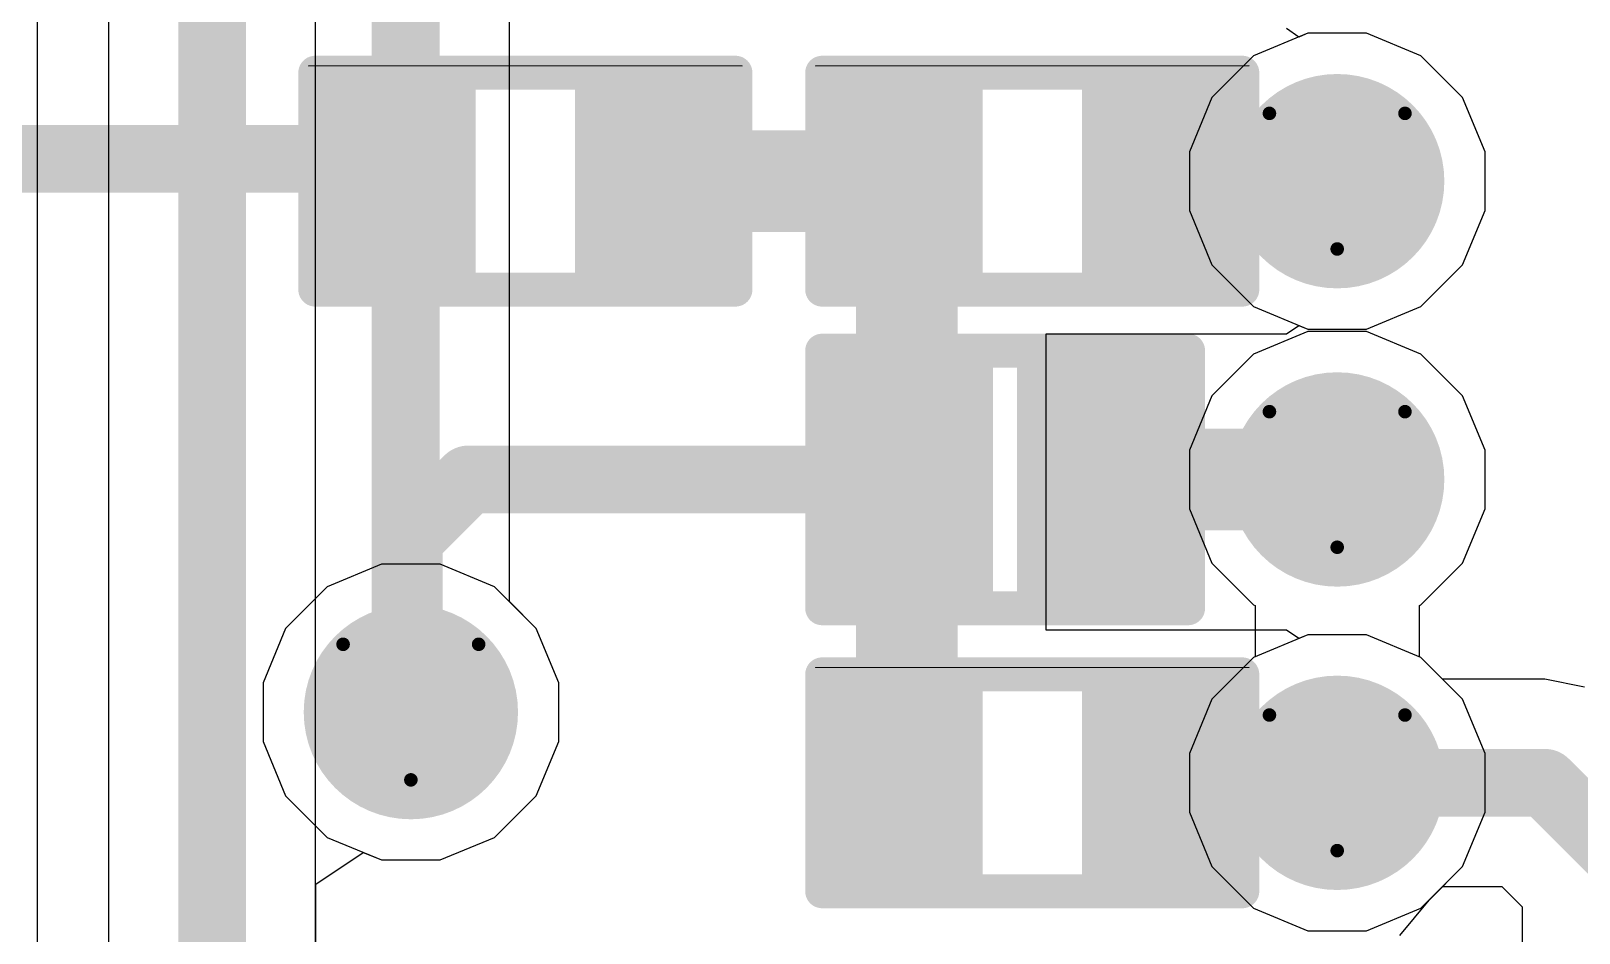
# Model space of a CAD drawing. Header units: inches. Extents: x -6 to 385, y -2 to 98.
# Drawn here: x 52.08 to 57.88, y 17.28 to 20.66 of the extents above; entities that cross this region are included whole.
import ezdxf

# ---------------------------------------------------------------- set-up
doc = ezdxf.new("R2010")
doc.units = ezdxf.units.IN
for name, color, linetype in [('Bottom Layer', 5, 'Continuous'), ('Bottom Overlay', 54, 'Continuous'), ('Bottom Paste', 16, 'Continuous'), ('Bottom Solder', 6, 'Continuous'), ('Drill Drawing', 1, 'Continuous'), ('Layer 1', 16, 'Continuous'), ('Layer 2', 76, 'Continuous'), ('Top Layer', 1, 'Continuous'), ('Top Solder', 216, 'Continuous'), ('Via Holes', 16, 'Continuous')]:
    doc.layers.add(name, color=color, linetype=linetype)

# ---------------------------------------------------------------- blocks, each defined once
blk = doc.blocks.new('R___0402_B_1')
at = {"layer": 'Bottom Layer'}
for points in [[(-0.2412999999999999, 0.3174999999999999), (-0.2413000000000001, -0.3175), (-0.6985, -0.3174999999999999), (-0.6985, 0.3175)], [(0.6985, 0.3174999999999999), (0.6985, -0.3175), (0.2412999999999999, -0.3174999999999999), (0.2413000000000001, 0.3175)]]:
    blk.add_hatch(color=5, dxfattribs=at).paths.add_polyline_path(points)
at = {"layer": 'Bottom Paste'}
for points in [[(-0.2412999999999999, 0.3174999999999999), (-0.2413000000000001, -0.3175), (-0.6985, -0.3174999999999999), (-0.6985, 0.3175)], [(0.6985, 0.3174999999999999), (0.6985, -0.3175), (0.2412999999999999, -0.3174999999999999), (0.2413000000000001, 0.3175)]]:
    blk.add_hatch(color=16, dxfattribs=at).paths.add_polyline_path(points)
at = {"layer": 'Bottom Solder'}
for points in [[(-0.1862988399999999, 0.3725011599999999), (-0.18629884, -0.3725011600000001), (-0.75350116, -0.3725011599999999), (-0.75350116, 0.3725011600000001)], [(0.75350116, 0.3725011599999999), (0.75350116, -0.3725011600000001), (0.1862988399999999, -0.3725011599999999), (0.18629884, 0.3725011600000001)]]:
    blk.add_hatch(color=6, dxfattribs=at).paths.add_polyline_path(points)
at = {"layer": 'Bottom Overlay'}
for points in [[(-0.7874, -0.4064, 0.127, 0.127, 0), (-0.7874, 0.4064, 0.127, 0.127, 0)], [(-0.7874, 0.4064, 0.127, 0.127, 0), (0.7874, 0.4064, 0.127, 0.127, 0)], [(0.7874, -0.4064, 0.127, 0.127, 0), (0.7874, 0.4064, 0.127, 0.127, 0)], [(-0.8128, 0.4318, 0.0032258, 0.0032258, 0), (0.8128, 0.4318, 0.0032258, 0.0032258, 0)], [(-0.7874, -0.4064, 0.127, 0.127, 0), (0.7874, -0.4064, 0.127, 0.127, 0)]]:
    blk.add_lwpolyline(points, format="xyseb", dxfattribs=at)
for points in [[(-0.8191499999999999, 0.4064, 0.0635, 0.0635, 1), (-0.7556499999999999, 0.4064, 0.0635, 0.0635, 1)], [(-0.8191499999999999, 0.4064, 0.0635, 0.0635, 1), (-0.7556499999999999, 0.4064, 0.0635, 0.0635, 1)], [(0.7556499999999999, 0.4064, 0.0635, 0.0635, 1), (0.8191499999999999, 0.4064, 0.0635, 0.0635, 1)], [(0.7556499999999999, 0.4064, 0.0635, 0.0635, 1), (0.8191499999999999, 0.4064, 0.0635, 0.0635, 1)], [(-0.81360518, 0.4318, 0.0016129, 0.0016129, 1), (-0.8119948199999999, 0.4318, 0.0016129, 0.0016129, 1)], [(0.8119948199999999, 0.4318, 0.0016129, 0.0016129, 1), (0.81360518, 0.4318, 0.0016129, 0.0016129, 1)], [(-0.8191499999999999, -0.4064, 0.0635, 0.0635, 1), (-0.7556499999999999, -0.4064, 0.0635, 0.0635, 1)], [(-0.8191499999999999, -0.4064, 0.0635, 0.0635, 1), (-0.7556499999999999, -0.4064, 0.0635, 0.0635, 1)], [(0.7556499999999999, -0.4064, 0.0635, 0.0635, 1), (0.8191499999999999, -0.4064, 0.0635, 0.0635, 1)], [(0.7556499999999999, -0.4064, 0.0635, 0.0635, 1), (0.8191499999999999, -0.4064, 0.0635, 0.0635, 1)]]:
    blk.add_lwpolyline(points, format="xyseb", close=True, dxfattribs=at)
blk = doc.blocks.new('R___0402_B_2')
at = {"layer": 'Bottom Layer'}
for points in [[(-0.2412999999999999, 0.3174999999999999), (-0.2413000000000001, -0.3175), (-0.6985, -0.3174999999999999), (-0.6985, 0.3175)], [(0.6985, 0.3174999999999999), (0.6985, -0.3175), (0.2412999999999999, -0.3174999999999999), (0.2413000000000001, 0.3175)]]:
    blk.add_hatch(color=5, dxfattribs=at).paths.add_polyline_path(points)
at = {"layer": 'Bottom Paste'}
for points in [[(-0.2412999999999999, 0.3174999999999999), (-0.2413000000000001, -0.3175), (-0.6985, -0.3174999999999999), (-0.6985, 0.3175)], [(0.6985, 0.3174999999999999), (0.6985, -0.3175), (0.2412999999999999, -0.3174999999999999), (0.2413000000000001, 0.3175)]]:
    blk.add_hatch(color=16, dxfattribs=at).paths.add_polyline_path(points)
at = {"layer": 'Bottom Solder'}
for points in [[(-0.1862988399999999, 0.3725011599999999), (-0.18629884, -0.3725011600000001), (-0.75350116, -0.3725011599999999), (-0.75350116, 0.3725011600000001)], [(0.75350116, 0.3725011599999999), (0.75350116, -0.3725011600000001), (0.1862988399999999, -0.3725011599999999), (0.18629884, 0.3725011600000001)]]:
    blk.add_hatch(color=6, dxfattribs=at).paths.add_polyline_path(points)
at = {"layer": 'Bottom Overlay'}
for points in [[(-0.7874, 0.4064, 0.127, 0.127, 0), (0.7874, 0.4064, 0.127, 0.127, 0)], [(-0.7874, -0.4064, 0.127, 0.127, 0), (-0.7874, 0.4064, 0.127, 0.127, 0)], [(0.7874, -0.4064, 0.127, 0.127, 0), (0.7874, 0.4064, 0.127, 0.127, 0)], [(-0.8128, 0.4318, 0.0032258, 0.0032258, 0), (0.8128, 0.4318, 0.0032258, 0.0032258, 0)], [(-0.7874, -0.4064, 0.127, 0.127, 0), (0.7874, -0.4064, 0.127, 0.127, 0)]]:
    blk.add_lwpolyline(points, format="xyseb", dxfattribs=at)
for points in [[(-0.8191499999999999, 0.4064, 0.0635, 0.0635, 1), (-0.7556499999999999, 0.4064, 0.0635, 0.0635, 1)], [(-0.8191499999999999, 0.4064, 0.0635, 0.0635, 1), (-0.7556499999999999, 0.4064, 0.0635, 0.0635, 1)], [(0.7556499999999999, 0.4064, 0.0635, 0.0635, 1), (0.8191499999999999, 0.4064, 0.0635, 0.0635, 1)], [(0.7556499999999999, 0.4064, 0.0635, 0.0635, 1), (0.8191499999999999, 0.4064, 0.0635, 0.0635, 1)], [(-0.81360518, 0.4318, 0.0016129, 0.0016129, 1), (-0.8119948199999999, 0.4318, 0.0016129, 0.0016129, 1)], [(0.8119948199999999, 0.4318, 0.0016129, 0.0016129, 1), (0.81360518, 0.4318, 0.0016129, 0.0016129, 1)], [(-0.8191499999999999, -0.4064, 0.0635, 0.0635, 1), (-0.7556499999999999, -0.4064, 0.0635, 0.0635, 1)], [(-0.8191499999999999, -0.4064, 0.0635, 0.0635, 1), (-0.7556499999999999, -0.4064, 0.0635, 0.0635, 1)], [(0.7556499999999999, -0.4064, 0.0635, 0.0635, 1), (0.8191499999999999, -0.4064, 0.0635, 0.0635, 1)], [(0.7556499999999999, -0.4064, 0.0635, 0.0635, 1), (0.8191499999999999, -0.4064, 0.0635, 0.0635, 1)]]:
    blk.add_lwpolyline(points, format="xyseb", close=True, dxfattribs=at)
blk = doc.blocks.new('R___0402_B_18')
at = {"layer": 'Bottom Layer'}
for points in [[(-0.2412999999999999, 0.3174999999999999), (-0.2413000000000001, -0.3175), (-0.6985, -0.3174999999999999), (-0.6985, 0.3175)], [(0.6985, 0.3174999999999999), (0.6985, -0.3175), (0.2412999999999999, -0.3174999999999999), (0.2413000000000001, 0.3175)]]:
    blk.add_hatch(color=5, dxfattribs=at).paths.add_polyline_path(points)
at = {"layer": 'Bottom Paste'}
for points in [[(-0.2412999999999999, 0.3174999999999999), (-0.2413000000000001, -0.3175), (-0.6985, -0.3174999999999999), (-0.6985, 0.3175)], [(0.6985, 0.3174999999999999), (0.6985, -0.3175), (0.2412999999999999, -0.3174999999999999), (0.2413000000000001, 0.3175)]]:
    blk.add_hatch(color=16, dxfattribs=at).paths.add_polyline_path(points)
at = {"layer": 'Bottom Solder'}
for points in [[(-0.1862988399999999, 0.3725011599999999), (-0.18629884, -0.3725011600000001), (-0.75350116, -0.3725011599999999), (-0.75350116, 0.3725011600000001)], [(0.75350116, 0.3725011599999999), (0.75350116, -0.3725011600000001), (0.1862988399999999, -0.3725011599999999), (0.18629884, 0.3725011600000001)]]:
    blk.add_hatch(color=6, dxfattribs=at).paths.add_polyline_path(points)
at = {"layer": 'Bottom Overlay'}
for points in [[(-0.7874, -0.4064, 0.127, 0.127, 0), (-0.7874, 0.4064, 0.127, 0.127, 0)], [(-0.7874, 0.4064, 0.127, 0.127, 0), (0.7874, 0.4064, 0.127, 0.127, 0)], [(0.7874, -0.4064, 0.127, 0.127, 0), (0.7874, 0.4064, 0.127, 0.127, 0)], [(-0.8128, 0.4318, 0.0032258, 0.0032258, 0), (0.8128, 0.4318, 0.0032258, 0.0032258, 0)], [(-0.7874, -0.4064, 0.127, 0.127, 0), (0.7874, -0.4064, 0.127, 0.127, 0)]]:
    blk.add_lwpolyline(points, format="xyseb", dxfattribs=at)
for points in [[(-0.8191499999999999, 0.4064, 0.0635, 0.0635, 1), (-0.7556499999999999, 0.4064, 0.0635, 0.0635, 1)], [(-0.8191499999999999, 0.4064, 0.0635, 0.0635, 1), (-0.7556499999999999, 0.4064, 0.0635, 0.0635, 1)], [(0.7556499999999999, 0.4064, 0.0635, 0.0635, 1), (0.8191499999999999, 0.4064, 0.0635, 0.0635, 1)], [(0.7556499999999999, 0.4064, 0.0635, 0.0635, 1), (0.8191499999999999, 0.4064, 0.0635, 0.0635, 1)], [(-0.81360518, 0.4318, 0.0016129, 0.0016129, 1), (-0.8119948199999999, 0.4318, 0.0016129, 0.0016129, 1)], [(0.8119948199999999, 0.4318, 0.0016129, 0.0016129, 1), (0.81360518, 0.4318, 0.0016129, 0.0016129, 1)], [(-0.8191499999999999, -0.4064, 0.0635, 0.0635, 1), (-0.7556499999999999, -0.4064, 0.0635, 0.0635, 1)], [(-0.8191499999999999, -0.4064, 0.0635, 0.0635, 1), (-0.7556499999999999, -0.4064, 0.0635, 0.0635, 1)], [(0.7556499999999999, -0.4064, 0.0635, 0.0635, 1), (0.8191499999999999, -0.4064, 0.0635, 0.0635, 1)], [(0.7556499999999999, -0.4064, 0.0635, 0.0635, 1), (0.8191499999999999, -0.4064, 0.0635, 0.0635, 1)]]:
    blk.add_lwpolyline(points, format="xyseb", close=True, dxfattribs=at)
blk = doc.blocks.new('SOD_882_B__D___________B_71')
at = {"layer": 'Bottom Layer'}
for points in [[(-0.09999979999999996, -0.4000004699999999), (-0.5999987999999999, -0.4000004699999999), (-0.5999987999999999, 0.4000004699999999), (-0.09999980000000003, 0.4000004699999999)], [(0.5999987999999999, -0.4000004699999999), (0.09999980000000003, -0.4000004699999999), (0.09999979999999996, 0.4000004699999999), (0.5999987999999999, 0.4000004699999999)]]:
    blk.add_hatch(color=5, dxfattribs=at).paths.add_polyline_path(points)
at = {"layer": 'Bottom Paste'}
for points in [[(-0.09999979999999996, -0.4000004699999999), (-0.5999987999999999, -0.4000004699999999), (-0.5999987999999999, 0.4000004699999999), (-0.09999980000000003, 0.4000004699999999)], [(0.5999987999999999, -0.4000004699999999), (0.09999980000000003, -0.4000004699999999), (0.09999979999999996, 0.4000004699999999), (0.5999987999999999, 0.4000004699999999)]]:
    blk.add_hatch(color=16, dxfattribs=at).paths.add_polyline_path(points)
at = {"layer": 'Bottom Solder'}
for points in [[(-0.04499863999999992, -0.4550016299999999), (-0.6549999599999999, -0.4550016300000001), (-0.65499996, 0.4550016299999999), (-0.04499864000000007, 0.4550016300000001)], [(0.65499996, -0.4550016299999999), (0.04499864000000007, -0.4550016300000001), (0.04499863999999992, 0.4550016299999999), (0.6549999599999999, 0.4550016300000001)]]:
    blk.add_hatch(color=6, dxfattribs=at).paths.add_polyline_path(points)
at = {"layer": 'Bottom Overlay'}
for points in [[(-0.6858, 0.48259746, 0.127, 0.127, 0), (-0.6858, -0.4826, 0.127, 0.127, 0)], [(0.6858, 0.48259746, 0.127, 0.127, 0), (-0.6858, 0.48259746, 0.127, 0.127, 0)], [(0.6858, 0.48259746, 0.127, 0.127, 0), (0.6858, -0.4826, 0.127, 0.127, 0)], [(0.6858, -0.4826, 0.127, 0.127, 0), (-0.6858, -0.4826, 0.127, 0.127, 0)]]:
    blk.add_lwpolyline(points, format="xyseb", dxfattribs=at)
for points in [[(-0.71755, 0.48259746, 0.0635, 0.0635, 1), (-0.6540499999999999, 0.48259746, 0.0635, 0.0635, 1)], [(-0.71755, 0.48259746, 0.0635, 0.0635, 1), (-0.6540499999999999, 0.48259746, 0.0635, 0.0635, 1)], [(0.6540499999999999, 0.48259746, 0.0635, 0.0635, 1), (0.71755, 0.48259746, 0.0635, 0.0635, 1)], [(0.6540499999999999, 0.48259746, 0.0635, 0.0635, 1), (0.71755, 0.48259746, 0.0635, 0.0635, 1)], [(-0.71755, -0.4826, 0.0635, 0.0635, 1), (-0.6540499999999999, -0.4826, 0.0635, 0.0635, 1)], [(-0.71755, -0.4826, 0.0635, 0.0635, 1), (-0.6540499999999999, -0.4826, 0.0635, 0.0635, 1)], [(0.6540499999999999, -0.4826, 0.0635, 0.0635, 1), (0.71755, -0.4826, 0.0635, 0.0635, 1)], [(0.6540499999999999, -0.4826, 0.0635, 0.0635, 1), (0.71755, -0.4826, 0.0635, 0.0635, 1)]]:
    blk.add_lwpolyline(points, format="xyseb", close=True, dxfattribs=at)

msp = doc.modelspace()

# ---------------------------------------------------------------- hatches: boundary and pattern name
at = {"layer": 'Bottom Layer'}
h = msp.add_hatch(color=5, dxfattribs=at)
edge = h.paths.add_edge_path()
edge.add_arc((56.97219999999999, 20.09420162), 0.2999994, 0, 360)
h = msp.add_hatch(color=5, dxfattribs=at)
edge = h.paths.add_edge_path()
edge.add_arc((56.97219999999999, 18.97660162), 0.2999994, 0, 360)
h = msp.add_hatch(color=5, dxfattribs=at)
edge = h.paths.add_edge_path()
edge.add_arc((53.5002994, 18.10500316), 0.2999994, 0, 360)
h = msp.add_hatch(color=5, dxfattribs=at)
edge = h.paths.add_edge_path()
edge.add_arc((56.97219999999999, 17.83999988), 0.2999994, 0, 360)
at = {"layer": 'Bottom Solder'}
h = msp.add_hatch(color=6, dxfattribs=at)
edge = h.paths.add_edge_path()
edge.add_arc((56.97219999999999, 20.09420162), 0.4015993999999999, 0, 360)
h = msp.add_hatch(color=6, dxfattribs=at)
edge = h.paths.add_edge_path()
edge.add_arc((56.97219999999999, 18.97660162), 0.4015993999999999, 0, 360)
h = msp.add_hatch(color=6, dxfattribs=at)
edge = h.paths.add_edge_path()
edge.add_arc((53.5002994, 18.10500316), 0.4015993999999999, 0, 360)
h = msp.add_hatch(color=6, dxfattribs=at)
edge = h.paths.add_edge_path()
edge.add_arc((56.97219999999999, 17.83999988), 0.4015993999999999, 0, 360)
at = {"layer": 'Layer 1'}
h = msp.add_hatch(color=16, dxfattribs=at)
edge = h.paths.add_edge_path()
edge.add_arc((56.97219999999999, 20.09420162), 0.2999994, 0, 360)
h = msp.add_hatch(color=16, dxfattribs=at)
edge = h.paths.add_edge_path()
edge.add_arc((56.97219999999999, 18.97660162), 0.2999994, 0, 360)
h = msp.add_hatch(color=16, dxfattribs=at)
edge = h.paths.add_edge_path()
edge.add_arc((53.5002994, 18.10500316), 0.2999994, 0, 360)
h = msp.add_hatch(color=16, dxfattribs=at)
edge = h.paths.add_edge_path()
edge.add_arc((56.97219999999999, 17.83999988), 0.2999994, 0, 360)
at = {"layer": 'Layer 2'}
h = msp.add_hatch(color=76, dxfattribs=at)
edge = h.paths.add_edge_path()
edge.add_arc((56.97219999999999, 20.09420162), 0.2999994, 0, 360)
h = msp.add_hatch(color=76, dxfattribs=at)
edge = h.paths.add_edge_path()
edge.add_arc((56.97219999999999, 18.97660162), 0.2999994, 0, 360)
h = msp.add_hatch(color=76, dxfattribs=at)
edge = h.paths.add_edge_path()
edge.add_arc((53.5002994, 18.10500316), 0.2999994, 0, 360)
h = msp.add_hatch(color=76, dxfattribs=at)
edge = h.paths.add_edge_path()
edge.add_arc((56.97219999999999, 17.83999988), 0.2999994, 0, 360)
at = {"layer": 'Top Layer'}
h = msp.add_hatch(color=1, dxfattribs=at)
edge = h.paths.add_edge_path()
edge.add_arc((56.97219999999999, 20.09420162), 0.2999994, 0, 360)
h = msp.add_hatch(color=1, dxfattribs=at)
edge = h.paths.add_edge_path()
edge.add_arc((56.97219999999999, 18.97660162), 0.2999994, 0, 360)
h = msp.add_hatch(color=1, dxfattribs=at)
edge = h.paths.add_edge_path()
edge.add_arc((53.5002994, 18.10500316), 0.2999994, 0, 360)
h = msp.add_hatch(color=1, dxfattribs=at)
edge = h.paths.add_edge_path()
edge.add_arc((56.97219999999999, 17.83999988), 0.2999994, 0, 360)
at = {"layer": 'Top Solder'}
h = msp.add_hatch(color=216, dxfattribs=at)
edge = h.paths.add_edge_path()
edge.add_arc((56.97219999999999, 20.09420162), 0.4015993999999999, 0, 360)
h = msp.add_hatch(color=216, dxfattribs=at)
edge = h.paths.add_edge_path()
edge.add_arc((56.97219999999999, 18.97660162), 0.4015993999999999, 0, 360)
h = msp.add_hatch(color=216, dxfattribs=at)
edge = h.paths.add_edge_path()
edge.add_arc((53.5002994, 18.10500316), 0.4015993999999999, 0, 360)
h = msp.add_hatch(color=216, dxfattribs=at)
edge = h.paths.add_edge_path()
edge.add_arc((56.97219999999999, 17.83999988), 0.4015993999999999, 0, 360)
at = {"layer": 'Via Holes'}
h = msp.add_hatch(color=7, dxfattribs=at)
edge = h.paths.add_edge_path()
edge.add_arc((56.97219999999999, 20.09420162), 0.1499997, 0, 360)
h = msp.add_hatch(color=7, dxfattribs=at)
edge = h.paths.add_edge_path()
edge.add_arc((56.97219999999999, 18.97660162), 0.1499997, 0, 360)
h = msp.add_hatch(color=7, dxfattribs=at)
edge = h.paths.add_edge_path()
edge.add_arc((53.5002994, 18.10500316), 0.1499997, 0, 360)
h = msp.add_hatch(color=7, dxfattribs=at)
edge = h.paths.add_edge_path()
edge.add_arc((56.97219999999999, 17.83999988), 0.1499997, 0, 360)

# ---------------------------------------------------------------- linework, layer by layer
at = {"layer": 'Bottom Layer'}
for p, q in [((53.14199684, 26.50975902), (53.14199684, 8.24600078)), ((56.8286011, 20.63436564), (56.7817, 20.66570416)), ((56.8620021, 20.64820102), (56.8286011, 20.63436564)), ((57.0823979, 20.64820102), (56.8620021, 20.64820102)), ((57.28601446, 20.56386032), (57.0823979, 20.64820102)), ((57.44185869999999, 20.40801608), (57.28601446, 20.56386032)), ((57.5261994, 20.20439952), (57.44185869999999, 20.40801608)), ((57.5261994, 19.98400372), (57.5261994, 20.20439952)), ((57.44185869999999, 19.78038716), (57.5261994, 19.98400372)), ((57.28601446, 19.62454292), (57.44185869999999, 19.78038716)), ((57.0823979, 19.54020222), (57.28601446, 19.62454292)), ((56.7817, 19.52269908), (56.8286011, 19.5540376)), ((56.8286011, 19.5540376), (56.8620021, 19.54020222)), ((55.8816002, 18.41149988), (55.8816002, 19.52270162)), ((55.8816002, 19.52270162), (56.7817, 19.52270162)), ((56.7817, 19.52270162), (56.7817, 19.52269908)), ((56.8620021, 19.54020222), (57.0823979, 19.54020222)), ((56.7817, 18.41149988), (55.8816002, 18.41149988)), ((56.8286011, 18.3801639), (56.7817, 18.41150242)), ((56.7817, 18.41150242), (56.7817, 18.41149988)), ((56.8620021, 18.39399928), (56.8286011, 18.3801639)), ((57.0823979, 18.39399928), (56.8620021, 18.39399928)), ((57.28601446, 18.30965858), (57.0823979, 18.39399928)), ((57.44185869999999, 18.15381434), (57.28601446, 18.30965858)), ((57.5261994, 17.95019778), (57.44185869999999, 18.15381434)), ((57.5261994, 17.72980198), (57.5261994, 17.95019778)), ((57.44185869999999, 17.52618542), (57.5261994, 17.72980198)), ((57.31643604, 17.40076276), (57.44185869999999, 17.52618542)), ((57.20649722, 17.26849734), (57.31643604, 17.40076276))]:
    msp.add_line(p, q, dxfattribs=at)
for points in [[(51.4224778, 20.17752124, 0.254, 0.254, 0), (53.47485876, 20.17752124, 0.254, 0.254, 0)], [(54.39929684, 20.09420162, 0.3809999999999999, 0.3809999999999999, 0), (55.3593, 20.09420162, 0.3809999999999999, 0.3809999999999999, 0)], [(55.3593, 17.83999988, 0.3809999999999999, 0.3809999999999999, 0), (55.3593, 20.09420162, 0.3809999999999999, 0.3809999999999999, 0)], [(56.2991, 20.09420162, 0.3809999999999999, 0.3809999999999999, 0), (56.97219999999999, 20.09420162, 0.3809999999999999, 0.3809999999999999, 0)], [(56.0775993, 18.97660162, 0.3809999999999999, 0.3809999999999999, 0), (56.97219999999999, 18.97660162, 0.3809999999999999, 0.3809999999999999, 0)], [(53.492527, 18.7534169, 0.254, 0.254, 0), (53.71571171999999, 18.97660162, 0.254, 0.254, 0)], [(53.71571171999999, 18.97660162, 0.254, 0.254, 0), (55.3776007, 18.97660162, 0.254, 0.254, 0)], [(53.492527, 18.11277556, 0.254, 0.254, 0), (53.492527, 18.7534169, 0.254, 0.254, 0)], [(53.492527, 18.11277556, 0.3809999999999999, 0.3809999999999999, 0), (53.5002994, 18.10500316, 0.3809999999999999, 0.3809999999999999, 0)], [(56.2991, 17.83999988, 0.3809999999999999, 0.3809999999999999, 0), (56.97219999999999, 17.83999988, 0.3809999999999999, 0.3809999999999999, 0)]]:
    msp.add_lwpolyline(points, format="xyseb", dxfattribs=at)
for points in [[(53.41135876, 20.17752124, 0.127, 0.127, 1), (53.53835875999999, 20.17752124, 0.127, 0.127, 1)], [(54.30404684, 20.09420162, 0.1905, 0.1905, 1), (54.49454683999999, 20.09420162, 0.1905, 0.1905, 1)], [(55.26404999999999, 20.09420162, 0.1905, 0.1905, 1), (55.45455, 20.09420162, 0.1905, 0.1905, 1)], [(55.26404999999999, 20.09420162, 0.1905, 0.1905, 1), (55.45455, 20.09420162, 0.1905, 0.1905, 1)], [(56.20385, 20.09420162, 0.1905, 0.1905, 1), (56.39435, 20.09420162, 0.1905, 0.1905, 1)], [(56.87695, 20.09420162, 0.1905, 0.1905, 1), (57.06745, 20.09420162, 0.1905, 0.1905, 1)], [(55.9823493, 18.97660162, 0.1905, 0.1905, 1), (56.1728493, 18.97660162, 0.1905, 0.1905, 1)], [(56.87695, 18.97660162, 0.1905, 0.1905, 1), (57.06745, 18.97660162, 0.1905, 0.1905, 1)], [(53.65221172, 18.97660162, 0.127, 0.127, 1), (53.77921171999999, 18.97660162, 0.127, 0.127, 1)], [(53.65221172, 18.97660162, 0.127, 0.127, 1), (53.77921171999999, 18.97660162, 0.127, 0.127, 1)], [(55.3141007, 18.97660162, 0.127, 0.127, 1), (55.44110069999999, 18.97660162, 0.127, 0.127, 1)], [(53.429027, 18.7534169, 0.127, 0.127, 1), (53.556027, 18.7534169, 0.127, 0.127, 1)], [(53.429027, 18.7534169, 0.127, 0.127, 1), (53.556027, 18.7534169, 0.127, 0.127, 1)], [(53.397277, 18.11277556, 0.1905, 0.1905, 1), (53.587777, 18.11277556, 0.1905, 0.1905, 1)], [(53.4050494, 18.10500316, 0.1905, 0.1905, 1), (53.5955494, 18.10500316, 0.1905, 0.1905, 1)], [(53.429027, 18.11277556, 0.127, 0.127, 1), (53.556027, 18.11277556, 0.127, 0.127, 1)], [(55.26404999999999, 17.83999988, 0.1905, 0.1905, 1), (55.45455, 17.83999988, 0.1905, 0.1905, 1)], [(56.20385, 17.83999988, 0.1905, 0.1905, 1), (56.39435, 17.83999988, 0.1905, 0.1905, 1)], [(56.87695, 17.83999988, 0.1905, 0.1905, 1), (57.06745, 17.83999988, 0.1905, 0.1905, 1)]]:
    msp.add_lwpolyline(points, format="xyseb", close=True, dxfattribs=at)
at = {"layer": 'Drill Drawing'}
for points in [[(56.7182, 20.34820162, 0.0508, 0.0508, 0), (57.2262, 20.34820162, 0.0508, 0.0508, 0)], [(56.7182, 20.34820162, 0.0508, 0.0508, 0), (56.97219999999999, 19.84020162, 0.0508, 0.0508, 0)], [(56.97219999999999, 19.84020162, 0.0508, 0.0508, 0), (57.2262, 20.34820162, 0.0508, 0.0508, 0)], [(56.7182, 19.23060162, 0.0508, 0.0508, 0), (57.2262, 19.23060162, 0.0508, 0.0508, 0)], [(56.7182, 19.23060162, 0.0508, 0.0508, 0), (56.97219999999999, 18.72260162, 0.0508, 0.0508, 0)], [(56.97219999999999, 18.72260162, 0.0508, 0.0508, 0), (57.2262, 19.23060162, 0.0508, 0.0508, 0)], [(53.2462994, 18.35900316, 0.0508, 0.0508, 0), (53.7542994, 18.35900316, 0.0508, 0.0508, 0)], [(53.2462994, 18.35900316, 0.0508, 0.0508, 0), (53.5002994, 17.85100316, 0.0508, 0.0508, 0)], [(53.5002994, 17.85100316, 0.0508, 0.0508, 0), (53.7542994, 18.35900316, 0.0508, 0.0508, 0)], [(56.7182, 18.09399988, 0.0508, 0.0508, 0), (57.2262, 18.09399988, 0.0508, 0.0508, 0)], [(56.7182, 18.09399988, 0.0508, 0.0508, 0), (56.97219999999999, 17.58599988, 0.0508, 0.0508, 0)], [(56.97219999999999, 17.58599988, 0.0508, 0.0508, 0), (57.2262, 18.09399988, 0.0508, 0.0508, 0)]]:
    msp.add_lwpolyline(points, format="xyseb", dxfattribs=at)
for points in [[(56.70549999999999, 20.34820162, 0.0254, 0.0254, 1), (56.73089999999999, 20.34820162, 0.0254, 0.0254, 1)], [(56.70549999999999, 20.34820162, 0.0254, 0.0254, 1), (56.73089999999999, 20.34820162, 0.0254, 0.0254, 1)], [(57.2135, 20.34820162, 0.0254, 0.0254, 1), (57.23889999999999, 20.34820162, 0.0254, 0.0254, 1)], [(57.2135, 20.34820162, 0.0254, 0.0254, 1), (57.23889999999999, 20.34820162, 0.0254, 0.0254, 1)], [(56.9595, 19.84020162, 0.0254, 0.0254, 1), (56.9849, 19.84020162, 0.0254, 0.0254, 1)], [(56.9595, 19.84020162, 0.0254, 0.0254, 1), (56.9849, 19.84020162, 0.0254, 0.0254, 1)], [(56.70549999999999, 19.23060162, 0.0254, 0.0254, 1), (56.73089999999999, 19.23060162, 0.0254, 0.0254, 1)], [(56.70549999999999, 19.23060162, 0.0254, 0.0254, 1), (56.73089999999999, 19.23060162, 0.0254, 0.0254, 1)], [(57.2135, 19.23060162, 0.0254, 0.0254, 1), (57.23889999999999, 19.23060162, 0.0254, 0.0254, 1)], [(57.2135, 19.23060162, 0.0254, 0.0254, 1), (57.23889999999999, 19.23060162, 0.0254, 0.0254, 1)], [(56.9595, 18.72260162, 0.0254, 0.0254, 1), (56.9849, 18.72260162, 0.0254, 0.0254, 1)], [(56.9595, 18.72260162, 0.0254, 0.0254, 1), (56.9849, 18.72260162, 0.0254, 0.0254, 1)], [(53.2335994, 18.35900316, 0.0254, 0.0254, 1), (53.2589994, 18.35900316, 0.0254, 0.0254, 1)], [(53.2335994, 18.35900316, 0.0254, 0.0254, 1), (53.2589994, 18.35900316, 0.0254, 0.0254, 1)], [(53.74159939999999, 18.35900316, 0.0254, 0.0254, 1), (53.7669994, 18.35900316, 0.0254, 0.0254, 1)], [(53.74159939999999, 18.35900316, 0.0254, 0.0254, 1), (53.7669994, 18.35900316, 0.0254, 0.0254, 1)], [(56.70549999999999, 18.09399988, 0.0254, 0.0254, 1), (56.73089999999999, 18.09399988, 0.0254, 0.0254, 1)], [(56.70549999999999, 18.09399988, 0.0254, 0.0254, 1), (56.73089999999999, 18.09399988, 0.0254, 0.0254, 1)], [(57.2135, 18.09399988, 0.0254, 0.0254, 1), (57.23889999999999, 18.09399988, 0.0254, 0.0254, 1)], [(57.2135, 18.09399988, 0.0254, 0.0254, 1), (57.23889999999999, 18.09399988, 0.0254, 0.0254, 1)], [(53.4875994, 17.85100316, 0.0254, 0.0254, 1), (53.5129994, 17.85100316, 0.0254, 0.0254, 1)], [(53.4875994, 17.85100316, 0.0254, 0.0254, 1), (53.5129994, 17.85100316, 0.0254, 0.0254, 1)], [(56.9595, 17.58599988, 0.0254, 0.0254, 1), (56.9849, 17.58599988, 0.0254, 0.0254, 1)], [(56.9595, 17.58599988, 0.0254, 0.0254, 1), (56.9849, 17.58599988, 0.0254, 0.0254, 1)]]:
    msp.add_lwpolyline(points, format="xyseb", close=True, dxfattribs=at)
at = {"layer": 'Layer 1'}
for p, q in [((56.8620021, 20.64820102), (56.65838553999999, 20.56386032)), ((57.0823979, 20.64820102), (56.8620021, 20.64820102)), ((57.28601446, 20.56386032), (57.0823979, 20.64820102)), ((56.65838553999999, 20.56386032), (56.5025413, 20.40801608)), ((57.44185869999999, 20.40801608), (57.28601446, 20.56386032)), ((56.5025413, 20.40801608), (56.41820059999999, 20.20439952)), ((57.5261994, 20.20439952), (57.44185869999999, 20.40801608)), ((56.41820059999999, 20.20439952), (56.41820059999999, 19.98400372)), ((57.5261994, 19.98400372), (57.5261994, 20.20439952)), ((56.41820059999999, 19.98400372), (56.5025413, 19.78038716)), ((57.44185869999999, 19.78038716), (57.5261994, 19.98400372)), ((56.5025413, 19.78038716), (56.65838553999999, 19.62454292)), ((57.28601446, 19.62454292), (57.44185869999999, 19.78038716)), ((56.65838553999999, 19.62454292), (56.8620021, 19.54020222)), ((57.0823979, 19.54020222), (57.28601446, 19.62454292)), ((56.8620021, 19.54020222), (57.0823979, 19.54020222)), ((53.3901015, 18.65900256), (53.18648494, 18.57466186)), ((53.6104973, 18.65900256), (53.3901015, 18.65900256)), ((53.81411385999999, 18.57466186), (53.6104973, 18.65900256)), ((53.18648494, 18.57466186), (53.03064069999999, 18.41881762)), ((53.96995809999999, 18.41881762), (53.81411385999999, 18.57466186)), ((53.03064069999999, 18.41881762), (52.94629999999999, 18.21520106)), ((54.05429879999999, 18.21520106), (53.96995809999999, 18.41881762)), ((56.8620021, 18.39399928), (56.65838553999999, 18.30965858)), ((57.0823979, 18.39399928), (56.8620021, 18.39399928)), ((57.28601446, 18.30965858), (57.0823979, 18.39399928)), ((56.65838553999999, 18.30965858), (56.5025413, 18.15381434)), ((57.44185869999999, 18.15381434), (57.28601446, 18.30965858)), ((52.94629999999999, 18.21520106), (52.94629999999999, 17.99480526)), ((54.05429879999999, 17.99480526), (54.05429879999999, 18.21520106)), ((56.5025413, 18.15381434), (56.41820059999999, 17.95019778)), ((57.5261994, 17.95019778), (57.44185869999999, 18.15381434)), ((52.94629999999999, 17.99480526), (53.03064069999999, 17.7911887)), ((53.96995809999999, 17.7911887), (54.05429879999999, 17.99480526)), ((56.41820059999999, 17.95019778), (56.41820059999999, 17.72980198)), ((57.5261994, 17.72980198), (57.5261994, 17.95019778)), ((53.03064069999999, 17.7911887), (53.18648494, 17.63534446)), ((53.81411385999999, 17.63534446), (53.96995809999999, 17.7911887)), ((56.41820059999999, 17.72980198), (56.5025413, 17.52618542)), ((57.44185869999999, 17.52618542), (57.5261994, 17.72980198)), ((53.18648494, 17.63534446), (53.3901015, 17.55100376)), ((53.6104973, 17.55100376), (53.81411385999999, 17.63534446)), ((53.3901015, 17.55100376), (53.6104973, 17.55100376)), ((56.5025413, 17.52618542), (56.65838553999999, 17.37034118)), ((57.28601446, 17.37034118), (57.44185869999999, 17.52618542)), ((56.65838553999999, 17.37034118), (56.8620021, 17.28600048)), ((57.0823979, 17.28600048), (57.28601446, 17.37034118)), ((56.8620021, 17.28600048), (57.0823979, 17.28600048))]:
    msp.add_line(p, q, dxfattribs=at)
at = {"layer": 'Layer 2'}
for p, q in [((56.8620021, 19.53060102), (56.65838553999999, 19.44626032)), ((57.0823979, 19.53060102), (56.8620021, 19.53060102)), ((57.28601446, 19.44626032), (57.0823979, 19.53060102)), ((56.65838553999999, 19.44626032), (56.5025413, 19.29041608)), ((57.44185869999999, 19.29041608), (57.28601446, 19.44626032)), ((56.5025413, 19.29041608), (56.41820059999999, 19.08679952)), ((57.5261994, 19.08679952), (57.44185869999999, 19.29041608)), ((56.41820059999999, 19.08679952), (56.41820059999999, 18.86640372)), ((57.5261994, 18.86640372), (57.5261994, 19.08679952)), ((56.41820059999999, 18.86640372), (56.5025413, 18.66278716)), ((57.44185869999999, 18.66278716), (57.5261994, 18.86640372)), ((53.3901015, 18.65900256), (53.18648494, 18.57466186)), ((53.6104973, 18.65900256), (53.3901015, 18.65900256)), ((53.81411385999999, 18.57466186), (53.6104973, 18.65900256)), ((56.5025413, 18.66278716), (56.65838553999999, 18.50694292)), ((57.28601446, 18.50694292), (57.44185869999999, 18.66278716)), ((53.18648494, 18.57466186), (53.03064069999999, 18.41881762)), ((53.96995809999999, 18.41881762), (53.81411385999999, 18.57466186)), ((56.65838553999999, 18.50694292), (56.66421992, 18.50452484)), ((56.66421992, 18.50452484), (56.66421992, 18.31207666)), ((57.28018008, 18.50452484), (57.28601446, 18.50694292)), ((57.28018008, 18.31207666), (57.28018008, 18.50452484)), ((53.03064069999999, 18.41881762), (52.94629999999999, 18.21520106)), ((54.05429879999999, 18.21520106), (53.96995809999999, 18.41881762)), ((56.65838553999999, 18.30965858), (56.5025413, 18.15381434)), ((56.66421992, 18.31207666), (56.65838553999999, 18.30965858)), ((57.28601446, 18.30965858), (57.28018008, 18.31207666)), ((57.44185869999999, 18.15381434), (57.28601446, 18.30965858)), ((52.94629999999999, 18.21520106), (52.94629999999999, 17.99480526)), ((54.05429879999999, 17.99480526), (54.05429879999999, 18.21520106)), ((56.5025413, 18.15381434), (56.41820059999999, 17.95019778)), ((57.5261994, 17.95019778), (57.44185869999999, 18.15381434)), ((52.94629999999999, 17.99480526), (53.03064069999999, 17.7911887)), ((53.96995809999999, 17.7911887), (54.05429879999999, 17.99480526)), ((56.41820059999999, 17.95019778), (56.41820059999999, 17.72980198)), ((57.5261994, 17.72980198), (57.5261994, 17.95019778)), ((53.03064069999999, 17.7911887), (53.18648494, 17.63534446)), ((53.81411385999999, 17.63534446), (53.96995809999999, 17.7911887)), ((56.41820059999999, 17.72980198), (56.5025413, 17.52618542)), ((57.44185869999999, 17.52618542), (57.5261994, 17.72980198)), ((53.18648494, 17.63534446), (53.3901015, 17.55100376)), ((53.6104973, 17.55100376), (53.81411385999999, 17.63534446)), ((53.3901015, 17.55100376), (53.6104973, 17.55100376)), ((56.5025413, 17.52618542), (56.65838553999999, 17.37034118)), ((57.28601446, 17.37034118), (57.44185869999999, 17.52618542)), ((56.65838553999999, 17.37034118), (56.8620021, 17.28600048)), ((57.0823979, 17.28600048), (57.28601446, 17.37034118)), ((56.8620021, 17.28600048), (57.0823979, 17.28600048))]:
    msp.add_line(p, q, dxfattribs=at)
at = {"layer": 'Top Layer'}
for p, q in [((53.86938425999999, 18.51939146), (53.86938425999999, 24.65991004)), ((52.36733493999999, 23.69979258), (52.36733493999999, 13.9192)), ((52.10087878, 10.74844434), (52.10087878, 23.0338122)), ((56.8620021, 20.64820102), (56.65838553999999, 20.56386032)), ((57.0823979, 20.64820102), (56.8620021, 20.64820102)), ((57.28601446, 20.56386032), (57.0823979, 20.64820102)), ((56.65838553999999, 20.56386032), (56.5025413, 20.40801608)), ((57.44185869999999, 20.40801608), (57.28601446, 20.56386032)), ((56.5025413, 20.40801608), (56.41820059999999, 20.20439952)), ((57.5261994, 20.20439952), (57.44185869999999, 20.40801608)), ((56.41820059999999, 20.20439952), (56.41820059999999, 19.98400372)), ((57.5261994, 19.98400372), (57.5261994, 20.20439952)), ((56.41820059999999, 19.98400372), (56.5025413, 19.78038716)), ((57.44185869999999, 19.78038716), (57.5261994, 19.98400372)), ((56.5025413, 19.78038716), (56.65838553999999, 19.62454292)), ((57.28601446, 19.62454292), (57.44185869999999, 19.78038716)), ((56.65838553999999, 19.62454292), (56.8620021, 19.54020222)), ((57.0823979, 19.54020222), (57.28601446, 19.62454292)), ((56.8620021, 19.54020222), (57.0823979, 19.54020222)), ((53.96995809999999, 18.41881762), (53.86938425999999, 18.51939146)), ((54.05429879999999, 18.21520106), (53.96995809999999, 18.41881762)), ((56.8620021, 18.39399928), (56.65838553999999, 18.30965858)), ((57.0823979, 18.39399928), (56.8620021, 18.39399928)), ((57.28601446, 18.30965858), (57.0823979, 18.39399928)), ((56.65838553999999, 18.30965858), (56.5025413, 18.15381434)), ((57.36720809999999, 18.22846494), (57.28601446, 18.30965858)), ((57.75070491999999, 18.22846494), (57.36720809999999, 18.22846494)), ((57.8993635, 18.19889426), (57.75070491999999, 18.22846494)), ((54.05429879999999, 17.99480526), (54.05429879999999, 18.21520106)), ((56.5025413, 18.15381434), (56.41820059999999, 17.95019778)), ((53.96995809999999, 17.7911887), (54.05429879999999, 17.99480526)), ((56.41820059999999, 17.95019778), (56.41820059999999, 17.72980198)), ((53.81411385999999, 17.63534446), (53.96995809999999, 17.7911887)), ((56.41820059999999, 17.72980198), (56.5025413, 17.52618542)), ((53.6104973, 17.55100376), (53.81411385999999, 17.63534446)), ((53.14426506, 17.46038164), (53.3220676, 17.57918506)), ((53.3220676, 17.57918506), (53.3901015, 17.55100376)), ((53.3901015, 17.55100376), (53.6104973, 17.55100376)), ((56.5025413, 17.52618542), (56.65838553999999, 17.37034118)), ((53.14426506, 14.81085176), (53.14426506, 17.46038164)), ((57.28601446, 17.37034118), (57.36720809999999, 17.45153482)), ((57.36720809999999, 17.45153482), (57.58979846, 17.45153482)), ((57.58979846, 17.45153482), (57.66561745999999, 17.37571582)), ((56.65838553999999, 17.37034118), (56.8620021, 17.28600048)), ((57.0823979, 17.28600048), (57.28601446, 17.37034118)), ((57.66561745999999, 17.37571582), (57.66561745999999, 15.64162226)), ((56.8620021, 17.28600048), (57.0823979, 17.28600048))]:
    msp.add_line(p, q, dxfattribs=at)
for points in [[(53.4809192, 18.12438336, 0.254, 0.254, 0), (53.4809192, 38.0753366, 0.254, 0.254, 0)], [(52.75579999999999, 13.9192, 0.254, 0.254, 0), (52.75579999999999, 24.09480068, 0.254, 0.254, 0)], [(53.4809192, 18.12438336, 0.254, 0.254, 0), (53.5002994, 18.10500316, 0.254, 0.254, 0)], [(56.97219999999999, 17.83999988, 0.254, 0.254, 0), (57.75070491999999, 17.83999988, 0.254, 0.254, 0)], [(57.75070491999999, 17.83999988, 0.254, 0.254, 0), (58.05408251999999, 17.53662228, 0.254, 0.254, 0)]]:
    msp.add_lwpolyline(points, format="xyseb", dxfattribs=at)
for points in [[(53.41741919999999, 18.12438336, 0.127, 0.127, 1), (53.5444192, 18.12438336, 0.127, 0.127, 1)], [(53.41741919999999, 18.12438336, 0.127, 0.127, 1), (53.5444192, 18.12438336, 0.127, 0.127, 1)], [(53.43679939999999, 18.10500316, 0.127, 0.127, 1), (53.5637994, 18.10500316, 0.127, 0.127, 1)], [(56.9087, 17.83999988, 0.127, 0.127, 1), (57.03569999999999, 17.83999988, 0.127, 0.127, 1)], [(57.68720491999999, 17.83999988, 0.127, 0.127, 1), (57.81420491999999, 17.83999988, 0.127, 0.127, 1)], [(57.68720491999999, 17.83999988, 0.127, 0.127, 1), (57.81420491999999, 17.83999988, 0.127, 0.127, 1)]]:
    msp.add_lwpolyline(points, format="xyseb", close=True, dxfattribs=at)

# ---------------------------------------------------------------- block references
for name, p in [('R___0402_B_1', (53.92939684, 20.09420162)), ('R___0402_B_18', (55.82919999999999, 20.09420162)), ('R___0402_B_2', (55.82919999999999, 17.83999988))]:
    msp.add_blockref(name, p)
at = {"rotation": 180}
msp.add_blockref('SOD_882_B__D___________B_71', (55.7276, 18.97660162), dxfattribs=at)

doc.saveas('drawing.dxf')
